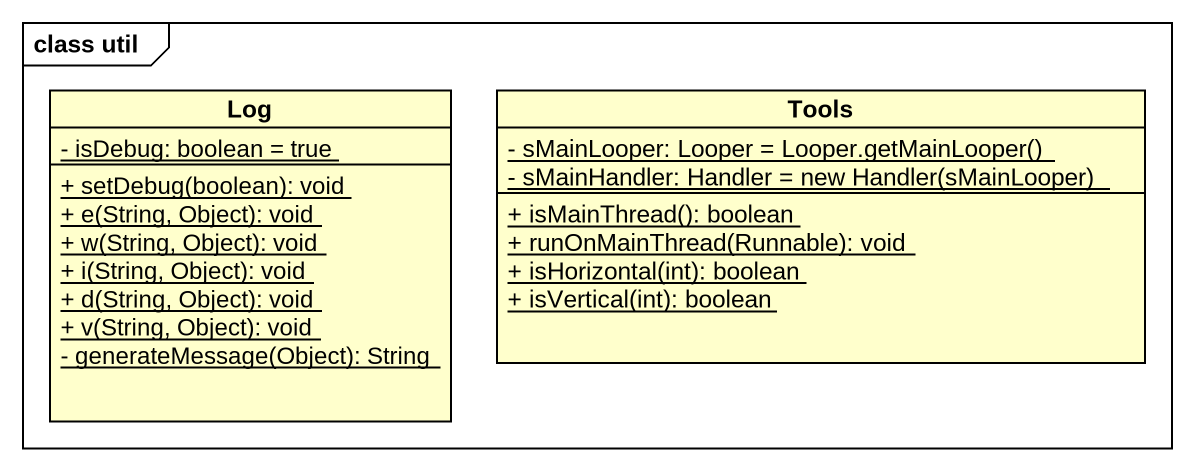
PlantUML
@startuml
mainframe class util
hide circle
hide empty members
skinparam classAttributeIconSize 0
class Log {
  {static} - isDebug: boolean = true
  {static} + setDebug(boolean): void
  {static} + e(String, Object): void
  {static} + w(String, Object): void
  {static} + i(String, Object): void
  {static} + d(String, Object): void
  {static} + v(String, Object): void
  {static} - generateMessage(Object): String
}
class Tools {
  {static} {field} - sMainLooper: Looper = Looper.getMainLooper()
  {static} {field} - sMainHandler: Handler = new Handler(sMainLooper)
  {static} + isMainThread(): boolean
  {static} + runOnMainThread(Runnable): void
  {static} + isHorizontal(int): boolean
  {static} + isVertical(int): boolean
}
@enduml
